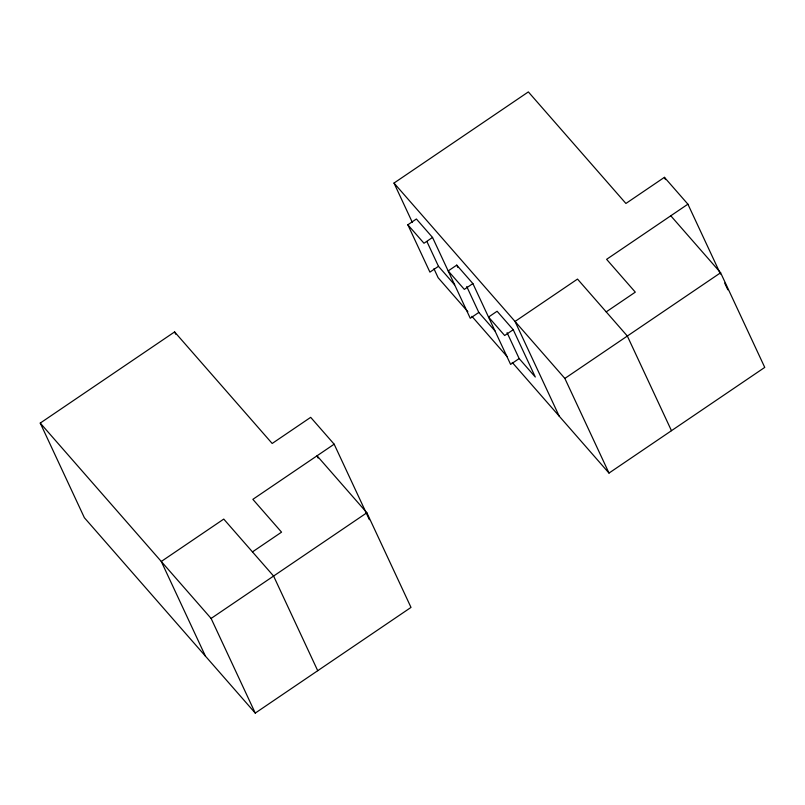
<?xml version="1.0" encoding="UTF-8"?>
<svg xmlns="http://www.w3.org/2000/svg" width="805" height="805" viewBox="0 0 805 805"><rect width="100%" height="100%" fill="white"/><g stroke="black" fill="none" stroke-linecap="round" stroke-linejoin="round"><path stroke-width="1.21" d="M318.096 458.055L317.039 455.801L366.869 512.765L411.003 607.413L255.255 713.089L84.384 517.736L40.25 423.078L174.605 331.922L272.171 443.475L310.68 417.342L334.156 444.189L369.364 519.678M412.391 222.502L393.997 183.067L528.352 91.911L625.918 203.464L664.427 177.331L687.903 204.178L720.485 274.032M426.912 241.53L438.473 266.314L429.91 272.12L407.843 224.796L416.396 218.99L432.537 237.445L470.261 318.257L478.814 312.451L466.729 286.53M432.537 237.445L423.983 243.251L407.843 224.796M456.747 265.127L448.194 270.933L464.324 289.377L472.887 283.571L456.747 265.127L457.793 267.381M334.156 444.189L252.861 499.342L281.549 532.155L252.458 551.898M687.903 204.178L606.608 259.331L635.296 292.145L606.205 311.887M513.228 329.708L504.675 335.514L488.534 317.059L497.098 311.253L513.228 329.708L535.305 377.032L519.165 358.577L507.08 332.666M519.165 358.577L510.601 364.383L472.887 283.571M255.255 713.089L211.111 618.441L366.869 512.765M720.616 272.754L764.75 367.402L609.003 473.078L564.858 378.43L720.616 272.754L670.786 215.79M393.997 183.067L564.858 378.43M438.473 266.314L454.604 284.769M478.814 312.451L494.954 330.905M467.846 311.696L438.131 277.725L433.935 268.709M471.891 316.315L507.472 356.997M512.242 362.451L609.003 473.078M40.25 423.078L211.111 618.441M724.681 283.048L727.841 289.81M664.427 177.331L665.473 179.585M671.471 430.695L627.337 336.037L577.507 279.073L515.039 321.457L559.173 416.115M174.605 331.922L175.661 334.176M317.723 670.706L273.589 576.048L223.76 519.084L161.292 561.467L205.426 656.125"/></g></svg>
